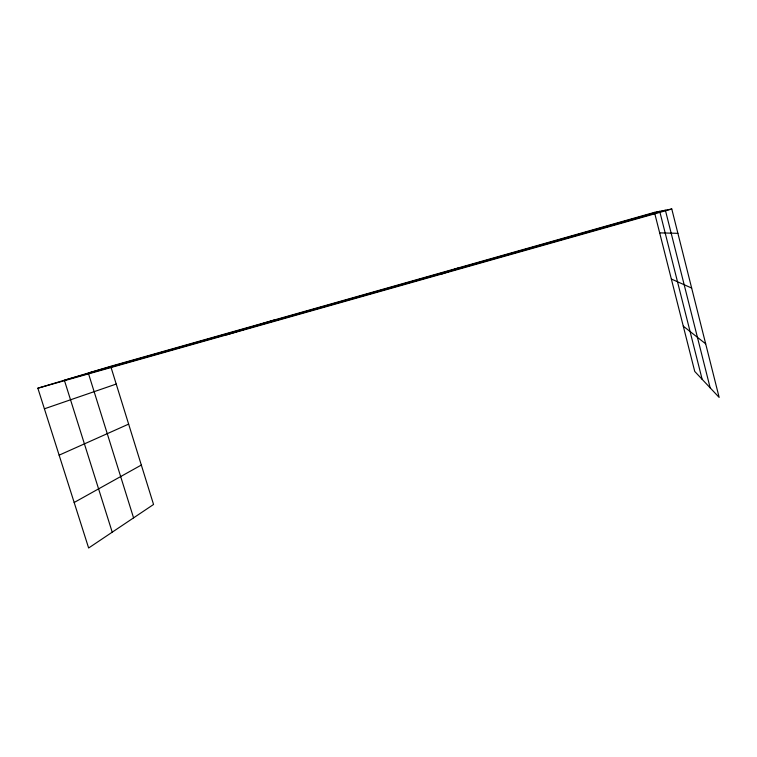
<?xml version="1.0" encoding="UTF-8"?>
<svg xmlns="http://www.w3.org/2000/svg" width="757" height="757" viewBox="0 0 757 757"><rect width="100%" height="100%" fill="white"/><g stroke="black" fill="none" stroke-linecap="round" stroke-linejoin="round"><path stroke-width="1.14" d="M74.167 502.487L141.322 465.053M59.131 455.165L128.633 424.119M441.066 274.223L459.367 267.609M44.398 408.808L116.218 384.064M226.598 334.849L275.141 319.747M111.052 367.4L153.548 504.474L88.635 548.002L37.85 388.209L110.702 366.293L654.474 212.376L671.781 208.998L719.15 397.406L694.746 371.45L654.474 212.376M37.85 388.209L671.781 208.998M659.669 232.872L677.903 233.326M671.345 279.021L691.661 288.057M683.268 326.135L705.685 343.839M112.225 532.19L64.364 380.232L665.394 210.247L710.161 387.839M133.573 517.873L88.314 373.031L659.716 211.354L702.146 379.314"/></g></svg>
